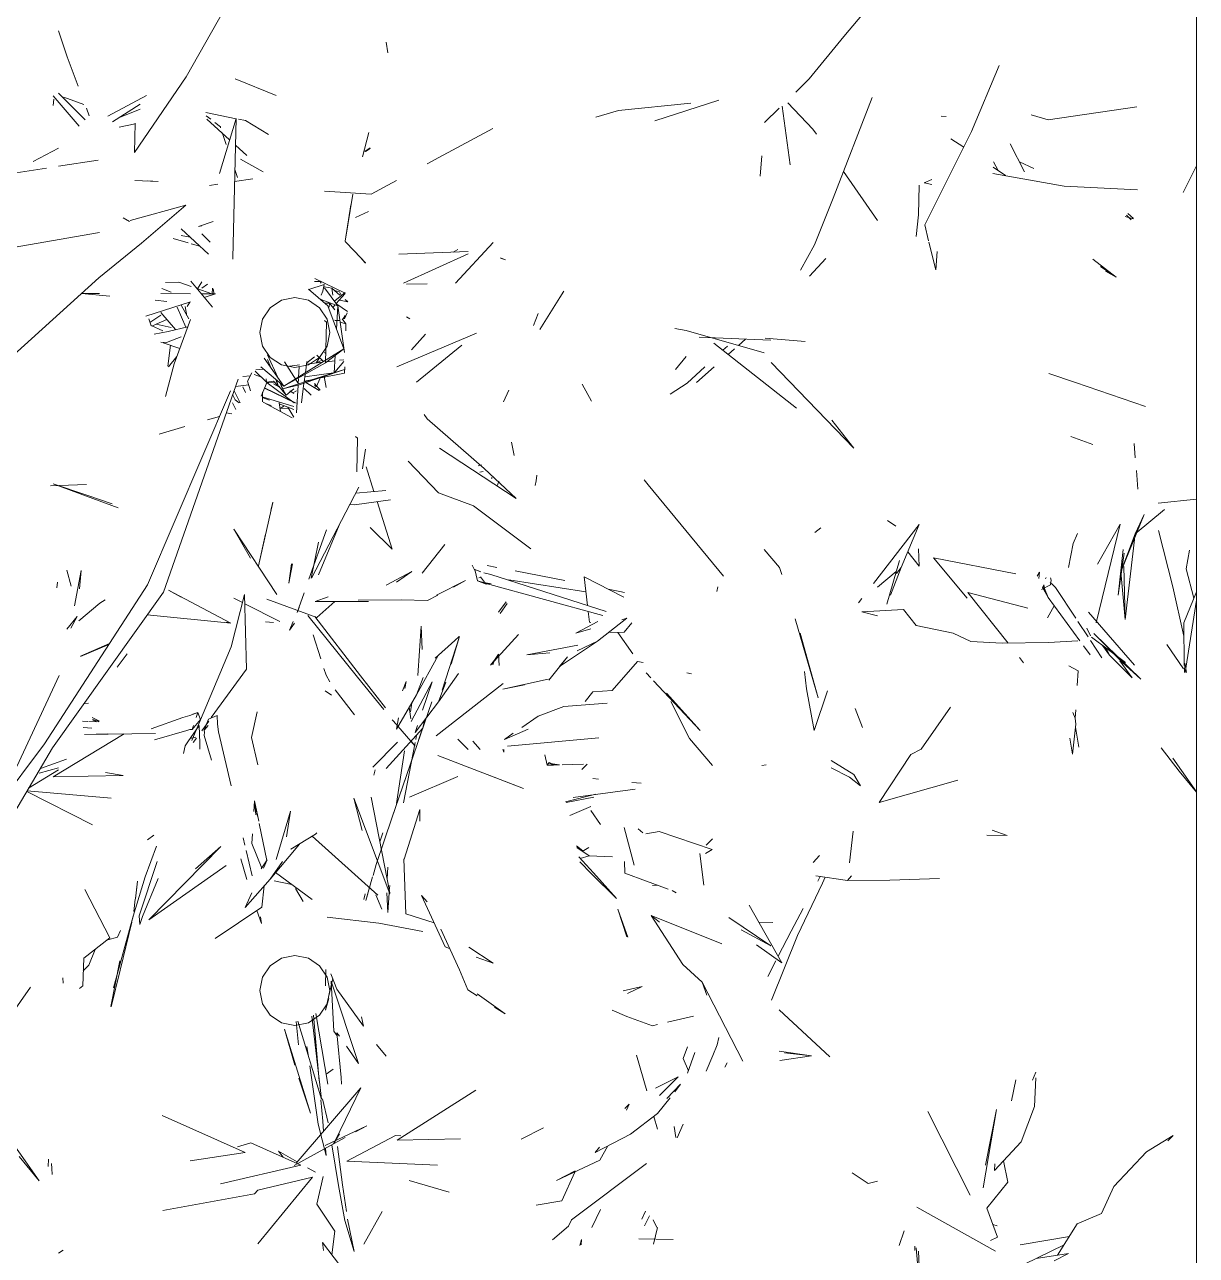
# Model space of a CAD drawing. Header units: millimetres. Extents: x -67152 to -48359, y -6192 to 21191.
# Drawn here: x -64967.4 to -64803.6, y 1338.3 to 1510.4 of the extents above; entities that cross this region are included whole.
import ezdxf

# ---------------------------------------------------------------- set-up
doc = ezdxf.new("R2010")
doc.units = ezdxf.units.MM
for name, color, linetype, lineweight in [('G-IMPT', 8, 'Continuous', 9), ('I-FURN', 30, 'Continuous', 9), ('L-PLNT', 71, 'Continuous', 9)]:
    doc.layers.add(name, color=color, linetype=linetype, lineweight=lineweight)

# ---------------------------------------------------------------- blocks, each defined once
blk = doc.blocks.new('PM_001 - PM_001-3564975-Nivel 1 Oficinas')
at = {"layer": 'I-FURN'}
blk.add_line((1578.57, -1900), (1578.57, 400), dxfattribs=at)
blk = doc.blocks.new('JARDIN VERTICAL_02 - JARDIN VERTICAL_02-3564986-Nivel 1 Oficinas')
at = {"layer": 'G-IMPT'}
for p, q in [((-198.73, 88.13), (-202.49, 89.98)), ((-155.29, 84.62), (-155.86, 89.98)), ((-146.13, 88.54), (-142.04, 89.63)), ((-142.93, 89.98), (-138.57, 88.24)), ((-141.73, 89.98), (-131.63, 88.43)), ((-114.95, 89.98), (-117.96, 87.9)), ((-114.91, 89.98), (-117.86, 87.57)), ((-146.13, 88.54), (-148.74, 89.02)), ((-143.62, 86.68), (-136.73, 88.25)), ((-132.64, 88.29), (-138.57, 88.24)), ((-132.16, 88.17), (-135.55, 85.83)), ((-131.66, 88.62), (-132.95, 88.36)), ((-131.62, 88.33), (-132.95, 88.36)), ((-117.96, 87.9), (-119.65, 86.68)), ((-151.49, 84.71), (-143.62, 86.68)), ((-117.86, 87.57), (-121.11, 85.05)), ((-64.64, 83.01), (-66.93, 86.74)), ((-66.93, 86.74), (-66.15, 85.98)), ((-151.02, 81.44), (-154.41, 85.54)), ((-172.18, 73.09), (-168.83, 82.87)), ((-151.02, 81.44), (-153.71, 82.7)), ((-153.71, 82.7), (-145.7, 79.42)), ((-64.64, 83.01), (-59.78, 78.42)), ((-210.71, 81.64), (-208.91, 69.26)), ((-199.61, 71.52), (-199.13, 81.73)), ((-195.09, 81.21), (-195.8, 80.41)), ((-195.09, 81.21), (-195.8, 80.41)), ((-195.39, 80.05), (-195.05, 81.14)), ((-161.66, 81.44), (-163.64, 81.27)), ((-157.27, 81.81), (-159.87, 81.59)), ((-139.06, 80.04), (-151.02, 81.44)), ((-151.02, 81.44), (-145.7, 79.42)), ((-140.08, 74.91), (-132.67, 81.32)), ((-130.73, 82.24), (-137.11, 75.66)), ((-134.08, 77.83), (-130.88, 81)), ((-130.88, 81), (-133.29, 79.26)), ((-133.09, 79.61), (-130.73, 82.24)), ((-194.9, 80.85), (-195.57, 80.21)), ((-138.6, 75.95), (-152.39, 79.33)), ((-146.77, 76.18), (-152.39, 79.33)), ((-148.85, 79.77), (-142.45, 79.07)), ((-148.3, 79.91), (-142.45, 79.07)), ((-147.24, 79.59), (-145.7, 79.42)), ((-139.06, 80.04), (-146.47, 79.85)), ((-139.06, 80.04), (-145.7, 79.42)), ((-133.09, 79.61), (-137.11, 75.66)), ((-133.04, 80.06), (-136.57, 75.31)), ((-133.95, 78.83), (-133.09, 79.61)), ((-189.43, 75.53), (-186.9, 78.76)), ((-188.4, 76.56), (-186.9, 78.76)), ((-187.73, 77.27), (-186.9, 78.76)), ((-134.08, 77.83), (-135.4, 76.88)), ((-134.08, 77.83), (-135.15, 77.22)), ((-135.06, 77.35), (-134.08, 77.83)), ((-56.03, 76.72), (-59.78, 78.42)), ((-136.12, 75.18), (-133.71, 76.76)), ((-54.55, 73.33), (-56.03, 76.72)), ((-164.61, 72.41), (-163.53, 75.51)), ((-138.78, 73.43), (-136.64, 74.84)), ((-137.84, 74.65), (-136.78, 75.18)), ((-135.37, 74.2), (-134.1, 75.13)), ((-173.43, 69.36), (-172.18, 73.09)), ((-151.08, 73.38), (-149.66, 72.74)), ((-149.66, 72.74), (-146.32, 72.11)), ((-143.53, 70.3), (-139.22, 73.14)), ((-142.14, 69.26), (-136.08, 73.69)), ((-135.85, 69.3), (-136.09, 73.42)), ((-132.58, 72.17), (-131.88, 73.44)), ((-129.82, 73.31), (-131.88, 73.44)), ((-125.24, 73.03), (-126.41, 73.11)), ((-126.03, 72.71), (-125.24, 73.03)), ((-124.4, 73.14), (-125.24, 73.03)), ((-124.4, 73.14), (-120.21, 72.67)), ((-123.98, 73.09), (-121.2, 73.54)), ((-120.21, 72.67), (-122.47, 72.29)), ((-54.55, 73.33), (-50.18, 70.58)), ((-201.42, 61.51), (-199.61, 71.52)), ((-51.62, 65.35), (-52.79, 72.23)), ((-48.03, 64.16), (-51.62, 71.49)), ((-49.39, 70.09), (-50.4, 72.09)), ((-50.4, 72.09), (-49.74, 67.6)), ((-209.6, 66.9), (-208.91, 69.26)), ((-144.72, 68.87), (-144.91, 68.98)), ((-144.55, 69.7), (-144.89, 69.58)), ((-143.88, 69.61), (-144.55, 69.7)), ((-144.22, 69.55), (-143.89, 69.92)), ((-144.22, 69.55), (-144.09, 69.69)), ((-143.9, 68.65), (-142.87, 68.86)), ((-143.89, 69.92), (-143.53, 70.3)), ((-143.88, 69.61), (-143.26, 68.32)), ((-143.61, 68.64), (-142.14, 69.26)), ((-142.87, 68.86), (-143.61, 68.64)), ((-143.54, 68.48), (-142.87, 68.86)), ((-142.14, 69.26), (-143.34, 68.67)), ((-142.87, 68.86), (-142.14, 69.26)), ((-139.26, 69.18), (-140.95, 70.11)), ((-135.85, 69.3), (-135.75, 62.81)), ((-202.11, 67.26), (-203.03, 65.24)), ((-145.1, 67.71), (-145.68, 68.05)), ((-145.68, 68.05), (-144.77, 67.98)), ((-143.54, 68.48), (-143.9, 68.65)), ((-143.9, 68.65), (-143.61, 68.64)), ((-143.61, 68.64), (-143.34, 68.67)), ((-143.28, 68.63), (-143.54, 68.48)), ((-74.67, 67.06), (-75.79, 67.56)), ((-70.98, 67.37), (-74.97, 67.53)), ((-70.98, 67.37), (-66.04, 65.5)), ((-205.56, 63.93), (-201.62, 65.97)), ((-142.83, 58.03), (-140.65, 66.42)), ((-133.74, 65.25), (-133.01, 65.83)), ((-62.01, 61.75), (-66.04, 65.5)), ((-147.65, 53.24), (-145.43, 64.74)), ((-71.78, 64.13), (-74.72, 64.74)), ((-207.29, 58.56), (-216.5, 62.43)), ((-203.04, 61.63), (-201.8, 62.27)), ((-202.28, 61.57), (-201.1, 63.28)), ((-142.83, 58.03), (-135.76, 63.65)), ((-135.99, 58.47), (-135.75, 62.81)), ((-108.85, 63.54), (-109.59, 61.43)), ((-108.9, 60.68), (-108.85, 63.54)), ((-59.61, 60.16), (-70.56, 62.05)), ((-70.56, 62.05), (-62.75, 60.49)), ((-60.39, 63.62), (-63.37, 63.01)), ((-60.39, 63.62), (-56.74, 60.7)), ((-56.74, 60.7), (-52.72, 62.19)), ((-54.27, 62.15), (-54.47, 61.54)), ((-52.72, 62.19), (-52.23, 61.18)), ((-62.96, 61.81), (-62.01, 61.75)), ((-50.75, 61.9), (-56.91, 50.88)), ((-194.22, 52), (-207.29, 58.56)), ((-205.1, 57.46), (-206.26, 55.65)), ((-142.01, 57.92), (-147.65, 53.24)), ((-137.12, 55.97), (-135.99, 58.47)), ((-58.56, 58.37), (-70.25, 52.44)), ((-137.12, 55.97), (-138.23, 50.83)), ((-120.91, 51.51), (-126.79, 55.62)), ((-113.45, 45.63), (-116.6, 56.63)), ((-209.4, 54.32), (-209.37, 55.01)), ((-191.82, 52.58), (-187.92, 53.54)), ((-190.48, 53.76), (-187.92, 53.54)), ((-102.62, 47.14), (-102.84, 54.09)), ((-200.54, 53.02), (-200.1, 51.91)), ((-199.85, 53), (-200.1, 51.91)), ((-194.22, 52), (-191.98, 52.55)), ((-220.56, 40.71), (-232.45, 50.71)), ((-199.77, 51.25), (-195.64, 51.12)), ((-195.64, 51.12), (-192.57, 50.8)), ((-144.07, 44.84), (-152.35, 51.25)), ((-146.33, 48.73), (-152.35, 51.25)), ((-148.94, 51.15), (-146.52, 51.22)), ((-148.51, 49.64), (-146.52, 51.22)), ((-138.23, 50.83), (-140.45, 49.03)), ((-120.16, 50.08), (-120.91, 51.51)), ((-120.16, 50.08), (-113.45, 45.63)), ((-50.82, 50.62), (-51.46, 50.63)), ((-45.05, 51.37), (-51.2, 50.81)), ((-45.07, 51.4), (-50.76, 51.12)), ((-141.19, 46.71), (-147.32, 48.48)), ((-142.46, 47.21), (-146.33, 48.73)), ((-146.33, 48.73), (-145.47, 48.05)), ((-140.45, 49.03), (-140.12, 43.23)), ((-53.58, 49.15), (-51.55, 48.45)), ((-152.88, 46.8), (-152.1, 47.97)), ((-143.58, 45.42), (-145.75, 48.02)), ((-102.62, 47.14), (-102.57, 41.23)), ((-201.68, 40.66), (-194.84, 45.42)), ((-139.57, 45.42), (-140.12, 43.23)), ((-60.22, 44.1), (-60.52, 45.42)), ((-197.96, 39.22), (-212.04, 44.66)), ((-141.36, 42.74), (-141.98, 43.22)), ((-126.62, 42.28), (-123.97, 43.29)), ((-115.82, 43.02), (-117.39, 42.1)), ((-115.82, 43.02), (-117.02, 41.48)), ((-60.22, 44.1), (-61.69, 41.88)), ((-174.99, 30.54), (-163.02, 42.08)), ((-163.02, 42.08), (-166.9, 39.04)), ((-117.39, 42.1), (-119.33, 38.92)), ((-117.02, 41.48), (-118.32, 38.95)), ((-109.46, 42.02), (-105.02, 41.51)), ((-102.57, 41.23), (-103.23, 41.78)), ((-220.56, 40.71), (-214.62, 35.87)), ((-102.57, 41.23), (-103.22, 36.79)), ((-197.96, 39.22), (-191.43, 36.58)), ((-187.06, 35.92), (-189.52, 38.18)), ((-123.53, 36.54), (-129.09, 38.42)), ((-102.21, 37.73), (-103.03, 38.1)), ((-77.91, 38.75), (-84.48, 31.64)), ((-207.6, 36.36), (-211.27, 32.89)), ((-207.6, 36.36), (-206.89, 36.88)), ((-191.43, 36.58), (-187.88, 34.63)), ((-151.85, 37.48), (-151.23, 36.65)), ((-139.13, 33.88), (-128.09, 37.11)), ((-128.09, 37.11), (-137.12, 34.59)), ((-129.34, 35.49), (-123.53, 36.54)), ((-106.06, 37.31), (-105.08, 36.4)), ((-102.48, 37.07), (-103.13, 37.4)), ((-94.86, 34.24), (-102.21, 37.73)), ((-78.06, 36.18), (-78.7, 31.66)), ((-78.06, 36.18), (-78.46, 32.38)), ((-77.42, 31.77), (-78.06, 36.18)), ((-214.62, 35.87), (-212.78, 33.97)), ((-177.9, 35.28), (-178.4, 29.68)), ((-129.34, 35.49), (-131.8, 35.21)), ((-95.47, 33.32), (-98.65, 35.02)), ((-202.63, 33.18), (-210.8, 32.1)), ((-168.61, 34.07), (-177.67, 22.53)), ((-91.99, 31.53), (-95.47, 33.32)), ((-85.83, 30.57), (-94.86, 34.24)), ((-210.52, 31.65), (-208.52, 29.6)), ((-146.34, 31.7), (-148.83, 29.56)), ((-145.34, 32.01), (-146.34, 31.7)), ((-91.07, 32.05), (-99.13, 27.47)), ((-93.58, 28.48), (-91.07, 32.05)), ((-89.14, 30.07), (-91.34, 31.2)), ((-179.44, 18.64), (-176.35, 29.57)), ((-178.54, 20.47), (-178.11, 30.48)), ((-118.72, 29.83), (-118.62, 29.22)), ((-93.44, 30.49), (-97.37, 24.62)), ((-96.7, 30.79), (-96.73, 28.83)), ((-95.67, 26.35), (-93.44, 30.49)), ((-201.04, 28.99), (-203.87, 29.25)), ((-178.26, 26.95), (-177.37, 25.95)), ((-88.33, 20.9), (-77.31, 26.58)), ((-176.69, 23.78), (-177.28, 24.42)), ((-176.9, 25.42), (-176.11, 24.52)), ((-77.09, 24.38), (-76.49, 24.08)), ((-211.65, 23.22), (-208.78, 14.27)), ((-174.37, 22.57), (-172.19, 20.1)), ((-157.86, 13.36), (-145.1, 23.89)), ((-143.63, 23.07), (-142.98, 22.96)), ((-97.68, 13.77), (-93.72, 23.65)), ((-80.63, 23.22), (-79.6, 22.98)), ((-79.6, 22.98), (-78.1, 22.4)), ((-78.1, 22.4), (-75.9, 21.44)), ((-172.07, 18.78), (-174.37, 21.28)), ((-122.43, 19.14), (-118.63, 22.33)), ((-109.43, 14.88), (-106.91, 22.27)), ((-107.52, 21.44), (-108.41, 22.33)), ((-106.35, 21.35), (-106.91, 22.27)), ((-106.32, 20.58), (-101.93, 21.11)), ((-90.8, 18.18), (-88.33, 20.9)), ((-88.33, 20.9), (-86.53, 21.55)), ((-210.22, 9.21), (-211.25, 19.31)), ((-131.6, 18.74), (-131.44, 19.42)), ((-130.46, 14.11), (-123.55, 20.61)), ((-123.55, 20.61), (-128.73, 15.9)), ((-122.43, 19.14), (-127.58, 16.49)), ((-83.3, 18.47), (-83.59, 19.69)), ((-82.76, 16.06), (-83.59, 19.69)), ((-78.5, 19.85), (-75.64, 18.84)), ((-77.7, 18.23), (-75.97, 18.96)), ((-179.44, 18.64), (-179.74, 17.06)), ((-174, 17.17), (-175.8, 18.67)), ((-170.55, 16.41), (-172.07, 18.78)), ((-100.84, 17.24), (-101.16, 16.7)), ((-90.8, 18.18), (-97.68, 13.77)), ((-77.7, 18.23), (-79.31, 18.82)), ((-72.5, 14.93), (-75.14, 17.54)), ((-73.53, 14.39), (-75.14, 17.54)), ((-73.01, 17.05), (-74.08, 17.88)), ((-72.09, 15.95), (-74.08, 17.88)), ((-68.51, 18.25), (-66.6, 17.42)), ((-68.17, 16.99), (-66.62, 17.23)), ((-101.36, 16.15), (-103.59, 10.08)), ((-69.98, 14.66), (-72.2, 16.41)), ((-52.37, 16.82), (-52.49, 12.03)), ((-109.43, 14.88), (-109.07, 13.02)), ((-101.86, 13.93), (-101.9, 14.69)), ((-97.68, 13.77), (-96.74, 14.93)), ((-82.24, 13.95), (-83.56, 10.37)), ((-82.24, 13.95), (-82.41, 14.66)), ((-69.98, 14.66), (-67.1, 10.88)), ((-67.8, 14.66), (-69.59, 14.15)), ((-54.04, 14.55), (-55.13, 14.05)), ((-51.72, 14.08), (-54.04, 14.64)), ((-157.86, 13.36), (-158.59, 12.79)), ((-133.2, 11.85), (-133.02, 12.65)), ((-131.59, 13.05), (-130.89, 13.71)), ((-116.28, 11.06), (-116.15, 12.37)), ((-109.24, 12.58), (-109.78, 11.96)), ((-86.76, 10.47), (-87.76, 12.51)), ((-87.76, 12.51), (-87.14, 9.87)), ((-73.15, 13.15), (-78.15, 11.73)), ((-55.13, 2.64), (-62.98, 13.11)), ((-55.21, 12.47), (-56.32, 12.96)), ((-54.31, 12.81), (-55.7, 13.53)), ((-139.01, 9.66), (-139.22, 10.38)), ((-136.02, 6.28), (-139.22, 10.38)), ((-137.26, 10), (-138.59, 11.06)), ((-134.26, 11.18), (-137.25, 9.09)), ((-129.13, 8.31), (-133.2, 11.85)), ((-114.17, 2.86), (-115.34, 11.53)), ((-109.97, 10), (-104.73, 11.37)), ((-94.64, 10.52), (-98.54, 9.12)), ((-94.71, 10.35), (-98.54, 9.12)), ((-84.45, 8.31), (-83.56, 10.37)), ((-70.48, 10.32), (-71.28, 10.71)), ((-71.28, 10.71), (-70.69, 10.07)), ((-64.52, 5.92), (-67.1, 10.88)), ((-210.22, 9.21), (-209.27, 6.05)), ((-142.16, 9.96), (-145.01, 4.39)), ((-143.29, 7.74), (-142.97, 9.4)), ((-142.84, 10.05), (-142.97, 9.4)), ((-137.22, 7.82), (-137.26, 10)), ((-105.24, 10.05), (-103.59, 10.08)), ((-100.07, 8.92), (-103.64, 5.7)), ((-100.07, 8.92), (-103.51, 5.41)), ((-140.15, 7.48), (-145.33, -8.63)), ((-139.61, 7.02), (-144.1, -9.28)), ((-128.94, 5.6), (-129.13, 8.31)), ((-127.37, 7.62), (-126.87, 1.54)), ((-105.99, 5.1), (-105.89, 8.35)), ((-63.47, 6.59), (-65.45, 7.7)), ((-169.59, 5.44), (-171.94, 4.14)), ((-137.15, 3.22), (-138.79, 6.32)), ((-138.64, 5.34), (-138.69, 5.14)), ((-137.15, 3.22), (-137.76, 5.34)), ((-134.69, 3.44), (-136.02, 6.28)), ((-136.02, 6.28), (-132.48, 0.95)), ((-128.94, 5.6), (-127.58, 4.53)), ((-121.33, -6.31), (-122.52, 6.47)), ((-116.81, 5.6), (-116.73, 6.42)), ((-113.58, 1.78), (-114.62, 6.05)), ((-113.45, 1.87), (-114.21, 5.74)), ((-111.65, 2.4), (-112.91, 5.34)), ((-112.33, 5.34), (-110.39, 6.68)), ((-103.64, 5.7), (-105.88, 3.64)), ((-103.51, 5.41), (-105.19, 3.79)), ((-65.3, 6.53), (-64.52, 5.92)), ((-63.47, 6.59), (-60.61, 0.54)), ((-56.58, 6.69), (-54.04, 5.49)), ((-140.99, 4.87), (-145.01, 4.39)), ((-144.58, -6.12), (-142.94, 4.64)), ((-138.69, 5.14), (-140.17, 4.96)), ((-134.11, -3.6), (-135.48, 3.5)), ((-118.08, 4.09), (-118.84, 4.81)), ((-118.72, 1.32), (-118.82, 4.29)), ((-107.4, 3.31), (-106.69, 4.22)), ((-107.17, 3.36), (-105.99, 5.1)), ((-106.64, 4.14), (-107.16, 5.03)), ((-105.99, 5.1), (-105.66, 3.84)), ((-51.61, 3.96), (-52.37, 4.01)), ((-52.37, 4.01), (-51.54, 3.77)), ((-133.81, 2.07), (-130.59, -0.55)), ((-133.81, 2.07), (-132.48, 0.95)), ((-61.98, 3.15), (-60.61, 0.54)), ((-61.81, 3.07), (-57.79, 1.27)), ((-54.24, 2.22), (-55.13, 2.64)), ((-54.24, 2.22), (-52.31, -0.03)), ((-184.04, 1.01), (-184.95, 1.56)), ((-184.04, 1.01), (-179.58, -1.79)), ((-145.84, -5.26), (-144.48, 1.69)), ((-125.54, -2.03), (-126.87, 1.54)), ((-119.04, -0.48), (-118.69, 0.1)), ((-118.93, -0.34), (-118.71, 0.94)), ((-118.69, 0.1), (-118.93, -0.34)), ((-118.71, 0.94), (-118.82, -0.16)), ((-118.69, 0.1), (-118.71, 0.94)), ((-118.7, -0.78), (-118.69, 0.1)), ((-57.79, 1.27), (-57.17, -2.29)), ((-134.37, -0.39), (-134.11, -3.6)), ((-130.71, -0.64), (-129.3, -6.97)), ((-118.7, -0.78), (-120.12, -1.11)), ((-119.04, -0.48), (-118.93, -0.34)), ((-118.7, -0.78), (-119.04, -0.48)), ((-118.93, -0.34), (-118.82, -0.16)), ((-118.7, -0.56), (-118.7, -0.78)), ((-66.42, -4.41), (-68, -1.28)), ((-180.15, -2.68), (-181.83, -2.02)), ((-159.23, -2.2), (-158.44, -2.33)), ((-158.44, -2.33), (-157.78, -2.47)), ((-148.93, -3.04), (-154.95, -11.09)), ((-125.54, -2.03), (-123.97, -4.31)), ((-123.72, -3.44), (-122.28, -6.76)), ((-163, -15.83), (-155.98, -5.1)), ((-155.98, -5.1), (-160.16, -9.59)), ((-132.67, -8.7), (-136.95, -4.76)), ((-129.91, -3.93), (-129.3, -6.97)), ((-120.05, -16.04), (-115.44, -4.1)), ((-115.44, -4.1), (-117.24, -8.79)), ((-189.33, -6.6), (-189.59, -7.31)), ((-189.33, -6.6), (-189.57, -7.32)), ((-171.09, -6.12), (-169.47, -6.88)), ((-163.85, -5.78), (-161.99, -5.41)), ((-141.51, -6.5), (-140.06, -7.57)), ((-141.29, -6.35), (-139.88, -7.35)), ((-123.14, -5.51), (-122.28, -6.76)), ((-120.89, -6.98), (-120.49, -6.82)), ((-120.49, -6.82), (-120.89, -6.84)), ((-86.7, -10.58), (-83.92, -6.63)), ((-84.87, -8.13), (-83.92, -6.63)), ((-203.64, -15.91), (-207.67, -8.36)), ((-186.06, -13.59), (-191.75, -8.31)), ((-158.78, -8.55), (-158.9, -8.48)), ((-157.85, -7.74), (-158.38, -7.52)), ((-146.6, -9.15), (-146.34, -7.83)), ((-144.29, -9.87), (-144.04, -8.6)), ((-144.07, -8.97), (-144.04, -8.6)), ((-132.64, -7.49), (-134.22, -7.58)), ((-133.38, -8.14), (-134.22, -7.58)), ((-132.67, -8.7), (-133.38, -8.14)), ((-133.38, -8.14), (-132.7, -8.39)), ((-122.77, -16.28), (-130.09, -6.91)), ((-91.02, -8.31), (-93.23, -11.73)), ((-91.83, -10.72), (-91.02, -8.31)), ((-167.11, -17.56), (-160.16, -9.59)), ((-160.53, -10.4), (-160.68, -9.94)), ((-159.65, -10.21), (-159.72, -9.74)), ((-146.02, -10.88), (-145.72, -10.05)), ((-145.57, -9.64), (-145.33, -8.63)), ((-145, -10.09), (-144.29, -9.54)), ((-144.86, -10.33), (-144.93, -10.16)), ((-144.47, -10.51), (-143.97, -9.29)), ((-144.47, -10.51), (-144.29, -9.82)), ((-144.47, -10.51), (-144.29, -9.87)), ((-144.29, -9.87), (-144.07, -8.97)), ((-144.29, -9.87), (-144.1, -9.28)), ((-143.97, -9.29), (-144.07, -8.97)), ((-122.03, -11.18), (-120.89, -10.15)), ((-190.48, -11.84), (-190.11, -21.5)), ((-190.15, -11.84), (-186.07, -20.84)), ((-179.06, -10.64), (-174.38, -21.81)), ((-156.75, -15.98), (-154.95, -11.09)), ((-146.65, -11.28), (-145.79, -10.82)), ((-146.02, -10.88), (-145.84, -10.37)), ((-144.47, -10.51), (-146.02, -10.88)), ((-122.33, -13.25), (-120.89, -11.8)), ((-87.26, -11.87), (-90.09, -13.04)), ((-87.26, -11.87), (-86.42, -10.56)), ((-66.27, -21.76), (-73.26, -10.76)), ((-190.4, -13.93), (-190.79, -13.27)), ((-177.39, -12.7), (-172.21, -19.06)), ((-143.59, -13.88), (-144.48, -12.19)), ((-142.45, -16.24), (-144.48, -12.19)), ((-132.8, -14.2), (-136.68, -13.04)), ((-136.68, -13.05), (-129.16, -15.45)), ((-136.13, -13.68), (-136.68, -13.09)), ((-133.64, -16.43), (-136.13, -13.68)), ((-127.56, -15.96), (-131.48, -13.17)), ((-117.09, -13.28), (-114.21, -20.03)), ((-95.76, -15.66), (-90.09, -13.04)), ((-66.27, -21.76), (-66.47, -12.87)), ((-149.53, -15.09), (-145.52, -18.24)), ((-130.31, -14.95), (-127.56, -15.96)), ((-93.27, -15.02), (-100.48, -18.33)), ((-93.27, -15.02), (-93.07, -14.42)), ((-58.99, -14.46), (-60.62, -20.09)), ((-203.64, -15.91), (-202.74, -17.57)), ((-156.75, -15.98), (-161.2, -20.22)), ((-141.7, -17.49), (-142.45, -16.05)), ((-128.52, -19.03), (-134.04, -16.01)), ((-133.64, -16.43), (-134.04, -16.01)), ((-130.32, -16.85), (-126.38, -18.18)), ((-130.32, -16.85), (-124.77, -19.8)), ((-127.58, -15.96), (-127.56, -15.96)), ((-127.56, -15.96), (-123.24, -19.24)), ((-127.54, -16.91), (-111.26, -22.51)), ((-127.54, -16.91), (-111.43, -22.45)), ((-96.65, -16.57), (-97.9, -20.51)), ((-63.33, -28.76), (-62.75, -16.09)), ((-185.99, -17.57), (-185.94, -20.43)), ((-178.94, -17.78), (-176.73, -19.72)), ((-167.69, -17.96), (-167.11, -17.56)), ((-141.7, -17.49), (-141.81, -21.17)), ((-134.87, -18.27), (-138.12, -18.38)), ((-138.12, -18.38), (-131.23, -18.84)), ((-130.93, -18.13), (-128.52, -19.03)), ((-124.98, -17.93), (-123.85, -18.15)), ((-124.24, -18.91), (-123.24, -19.24)), ((-123.85, -18.15), (-118.23, -23.29)), ((-123.28, -18.37), (-122.2, -18.74)), ((-105.55, -20.76), (-112.5, -18.58)), ((-112.5, -18.58), (-110.86, -18.59)), ((-99.59, -17.57), (-100.48, -18.33)), ((-95.42, -18.17), (-96.58, -24.32)), ((-181.36, -20.43), (-181.06, -19.97)), ((-144.29, -21.82), (-145.77, -19.69)), ((-145.77, -19.69), (-143.83, -23.3)), ((-130.39, -20.47), (-129.39, -20.68)), ((-130.39, -20.47), (-129.09, -20.98)), ((-128.52, -19.03), (-123.73, -21.86)), ((-127.38, -19.7), (-126.15, -19.89)), ((-126.79, -20.05), (-125.17, -19.85)), ((-121.32, -19.24), (-124.85, -22.28)), ((-122.9, -19.02), (-122.27, -19.14)), ((-121.32, -19.24), (-122.05, -19.8)), ((-121.87, -19.22), (-113.42, -20.88)), ((-97.9, -20.51), (-105.61, -20.81)), ((-200.42, -21.82), (-198.5, -25.36)), ((-141.74, -27.2), (-141.81, -21.17)), ((-125.28, -21.54), (-123.73, -21.86)), ((-125.04, -22.44), (-124.85, -22.28)), ((-121.91, -21.68), (-118.39, -25.16)), ((-120.67, -20.73), (-113.35, -21.86)), ((-66.9, -22), (-66.86, -21.23)), ((-66.9, -22), (-63.33, -28.76)), ((-219.76, -23.29), (-218.27, -23.06)), ((-156.71, -27.52), (-157.1, -23.33)), ((-155.09, -27.73), (-155.79, -22.69)), ((-155.53, -24.55), (-148.87, -22.43)), ((-151.89, -25.51), (-148.87, -22.43)), ((-126.69, -23.38), (-131.19, -26.89)), ((-126.47, -23.6), (-131, -27.28)), ((-100.84, -22.78), (-114.21, -25.36)), ((-100.69, -22.75), (-114.07, -27.79)), ((-111.43, -22.45), (-104.79, -24.67)), ((-109.23, -23.77), (-107.97, -24.16)), ((-102.8, -23.16), (-104.43, -23.03)), ((-101.13, -22.84), (-101.85, -22.79)), ((-98.09, -23.05), (-100.84, -23.2)), ((-98.09, -23.05), (-100.83, -22.86)), ((-98.56, -23.91), (-100.56, -24.75)), ((-79.62, -24.64), (-77.99, -23.3)), ((-56.31, -23.82), (-51.73, -26.42)), ((-207.14, -25.7), (-203.74, -26.58)), ((-204.46, -26.26), (-205, -25.54)), ((-204.46, -26.16), (-204.88, -25.53)), ((-198.5, -25.36), (-198.93, -31.89)), ((-195.25, -27.58), (-196.1, -25.76)), ((-160.39, -26.1), (-156.95, -25)), ((-141.57, -25.75), (-141.55, -33.22)), ((-118.04, -24.84), (-117.27, -25)), ((-100.53, -24.45), (-108.75, -33.63)), ((-104.96, -24.62), (-104.79, -24.67)), ((-103.26, -25.11), (-104.79, -24.67)), ((-103.25, -25.12), (-104.79, -24.67)), ((-99.77, -26.12), (-103.06, -25.17)), ((-99.77, -26.13), (-103.06, -25.17)), ((-96.58, -24.32), (-97.42, -31.53)), ((-190.54, -27.69), (-188.92, -26.16)), ((-189.42, -26.68), (-188.88, -26.16)), ((-164.38, -27.31), (-164.64, -27.59)), ((-159.67, -27.36), (-164.38, -27.31)), ((-160.12, -26.57), (-162.86, -26.16)), ((-144.84, -33.71), (-157.53, -27.09)), ((-139.59, -34.25), (-131, -27.28)), ((-139.46, -33.26), (-131.19, -26.89)), ((-114.07, -27.79), (-109.55, -26.64)), ((-99.92, -26.41), (-100.72, -26.2)), ((-99.77, -26.13), (-100.68, -25.86)), ((-76.96, -27.13), (-88.47, -30.95)), ((-87.37, -30.17), (-82.19, -26.43)), ((-82.19, -26.43), (-83.52, -26.75)), ((-76.96, -27.13), (-79.41, -28.85)), ((-73.58, -26.83), (-66.18, -30.43)), ((-73.58, -26.83), (-63.06, -35.87)), ((-68.25, -25.99), (-65.53, -31.83)), ((-68.25, -25.99), (-67.41, -27.57)), ((-198.5, -27.93), (-191.96, -29)), ((-197, -28.24), (-191.96, -29)), ((-191.89, -29.02), (-190.54, -27.69)), ((-184.68, -29.02), (-186.74, -33.24)), ((-183.59, -30.45), (-184.76, -29.02)), ((-183.22, -30.26), (-184.6, -29.02)), ((-183.48, -28.64), (-183.8, -29.02)), ((-183.48, -28.64), (-183.8, -29.02)), ((-183.48, -28.64), (-183.71, -29.81)), ((-183.12, -30.19), (-182.12, -28.67)), ((-182.92, -31.43), (-176.88, -29.18)), ((-176.38, -29.13), (-182.9, -30.03)), ((-181.06, -29.1), (-181.94, -28.74)), ((-181.06, -29.31), (-181.53, -29.02)), ((-181.44, -29.02), (-181.06, -29.22)), ((-181.06, -29.45), (-180.38, -28.91)), ((-181.06, -29.45), (-180.38, -28.91)), ((-180.6, -29.71), (-180.38, -28.91)), ((-180.38, -28.91), (-179.39, -28.94)), ((-171.65, -37.57), (-176.88, -29.18)), ((-176.88, -29.18), (-174.91, -31.78)), ((-176.88, -29.18), (-174.91, -31.78)), ((-175.29, -29.82), (-175.37, -29.2)), ((-175.12, -29.22), (-173.64, -30.45)), ((-175.12, -29.22), (-173.64, -30.45)), ((-174.37, -29.07), (-173.5, -29.1)), ((-171.31, -37.74), (-174.01, -29.09)), ((-171.86, -35.45), (-174.01, -29.09)), ((-172.74, -32.87), (-173.5, -29.1)), ((-155.13, -28.34), (-155.09, -27.73)), ((-125.74, -27.72), (-129.21, -30.41)), ((-66.63, -29.02), (-65.77, -30.64)), ((-56.28, -28.83), (-60, -29.4)), ((-55.04, -29.05), (-59.91, -29.96)), ((-50.68, -27.75), (-55.22, -28.67)), ((-50.68, -27.75), (-55.04, -29.05)), ((-51.95, -32.18), (-47.66, -28.9)), ((-185.38, -30.9), (-185.55, -31.89)), ((-185.43, -31.89), (-182.9, -30.03)), ((-184.4, -29.74), (-185.38, -30.9)), ((-184.4, -29.74), (-185.38, -30.9)), ((-184.4, -30.74), (-185.38, -30.9)), ((-184.85, -29.8), (-185.02, -30.45)), ((-184.85, -29.8), (-184.4, -29.56)), ((-184.85, -29.8), (-184.4, -29.56)), ((-183.85, -32.52), (-182.9, -30.03)), ((-183.26, -31.2), (-182.32, -30.45)), ((-183.26, -31.2), (-182.32, -30.45)), ((-182.73, -30.69), (-183, -30.45)), ((-179.63, -30.21), (-182.9, -30.03)), ((-180.9, -30.45), (-180.85, -29.87)), ((-180.85, -30.45), (-180.85, -29.87)), ((-173.54, -30.54), (-175.95, -30.41)), ((-175.09, -31.53), (-175.22, -30.45)), ((-172.98, -34.65), (-173.52, -30.66)), ((-145.29, -32.75), (-152.25, -29.85)), ((-141.55, -30.46), (-139.35, -32.96)), ((-128.47, -30.92), (-129.07, -31.83)), ((-87.37, -30.17), (-89.52, -31.02)), ((-84.42, -31.77), (-88.87, -30.76)), ((-81.48, -30.6), (-88.47, -30.95)), ((-80.87, -30.14), (-81.48, -30.6)), ((-75.03, -29.56), (-81.29, -30.18)), ((-80.78, -29.82), (-81.29, -30.18)), ((-75.48, -31.68), (-76.19, -30.71)), ((-75.03, -29.56), (-74.09, -29.52)), ((-65.77, -30.64), (-67.13, -29.8)), ((-65.77, -30.64), (-62.74, -36.14)), ((-65.62, -30.9), (-59.91, -29.96)), ((-65.37, -30.09), (-60, -29.4)), ((-53.55, -30.45), (-57.33, -32.97)), ((-53.55, -30.45), (-50.23, -30.86)), ((-186.3, -32.53), (-186.07, -32.36)), ((-186.28, -33.32), (-186.3, -32.53)), ((-186.02, -31.89), (-186.07, -31.92)), ((-185.9, -31.95), (-184.94, -32.12)), ((-185.9, -31.95), (-185.19, -34.09)), ((-182.92, -31.43), (-185.22, -34.13)), ((-184.4, -32.38), (-184.94, -32.12)), ((-183.67, -34.16), (-182.61, -32.58)), ((-183.29, -31.86), (-183.26, -31.2)), ((-183.26, -31.2), (-182.73, -31.24)), ((-182.61, -32.58), (-181.02, -31.52)), ((-181.02, -31.52), (-179.15, -31.14)), ((-180.84, -31.89), (-180.6, -31.63)), ((-180.6, -31.63), (-174.91, -31.78)), ((-179.15, -31.14), (-177.28, -31.52)), ((-177.28, -31.52), (-175.69, -32.58)), ((-176.26, -31.74), (-176.39, -31.89)), ((-176.01, -32.99), (-175.11, -32.02)), ((-175.69, -32.58), (-174.63, -34.16)), ((-174.92, -33.05), (-175.65, -32.6)), ((-174.91, -33.09), (-175.29, -32.21)), ((-174.76, -34.41), (-175.02, -32.16)), ((-171.65, -37.57), (-174.91, -31.78)), ((-173.01, -31.97), (-171.5, -31.69)), ((-171.62, -33), (-172.7, -32.55)), ((-171.05, -32.64), (-172.18, -34.5)), ((-172.05, -33.32), (-171.12, -32.5)), ((-144.67, -34.08), (-151.57, -31.62)), ((-142.21, -31.38), (-141.55, -33.22)), ((-133.55, -32.42), (-136.89, -33.49)), ((-131.26, -31.69), (-132.2, -31.99)), ((-130.33, -31.14), (-131.26, -31.69)), ((-91.71, -34.16), (-90.65, -32.58)), ((-90.65, -32.58), (-89.06, -31.52)), ((-87.83, -31.77), (-90.12, -31.7)), ((-89.06, -31.52), (-87.19, -31.14)), ((-87.19, -31.14), (-85.32, -31.52)), ((-84.42, -31.77), (-86.07, -31.28)), ((-85.32, -31.52), (-83.73, -32.58)), ((-83.95, -33.13), (-74.09, -31.44)), ((-74.56, -32.63), (-83.76, -33.42)), ((-83.73, -32.58), (-82.68, -34.16)), ((-72.01, -32.34), (-83.59, -33.68)), ((-72.01, -32.34), (-82.89, -35.62)), ((-72.04, -32.16), (-68.68, -31.41)), ((-68.91, -32.15), (-71.92, -32.4)), ((-67.54, -32.02), (-68.91, -32.15)), ((-64.12, -31.69), (-68.5, -32.77)), ((-64.12, -31.69), (-65.09, -31.78)), ((-57.33, -32.97), (-61.17, -32.09)), ((-50.86, -32.02), (-51.95, -32.18)), ((-184.04, -36.03), (-183.67, -34.16)), ((-175.79, -33.32), (-174.95, -34.38)), ((-173.51, -34.58), (-175.1, -34.36)), ((-174.63, -34.16), (-174.26, -36.03)), ((-172.36, -34.73), (-172.56, -33.74)), ((-171.84, -33.32), (-171.62, -33)), ((-171.62, -33), (-171.55, -33.32)), ((-171.62, -33), (-171.55, -33.32)), ((-170.42, -33.78), (-171.33, -34.75)), ((-144.81, -33.77), (-149.88, -32.73)), ((-139.35, -32.96), (-141.89, -39.98)), ((-109.02, -33.18), (-109.24, -32.96)), ((-106.93, -36.59), (-109.02, -33.18)), ((-99.93, -33.61), (-103.69, -38.73)), ((-92.08, -36.03), (-91.71, -34.16)), ((-82.68, -34.16), (-82.3, -36.03)), ((-70.02, -33.85), (-81.77, -37.48)), ((-78.17, -34.19), (-79.37, -34.37)), ((-68.5, -32.77), (-76.66, -33.97)), ((-74.91, -35.5), (-70.02, -33.85)), ((-61.78, -33.15), (-62.41, -34.26)), ((-51.77, -41.22), (-61.1, -33.59)), ((-59.28, -41.21), (-61.1, -33.59)), ((-184.04, -36.03), (-183.67, -37.9)), ((-175.06, -37.5), (-172, -35.54)), ((-174.44, -37.11), (-174.64, -35.42)), ((-174.26, -36.03), (-174.63, -37.9)), ((-172.92, -35.53), (-174.37, -35.44)), ((-172.26, -34.75), (-173.32, -34.6)), ((-172.07, -35.58), (-172.7, -35.55)), ((-169.36, -35.14), (-172.09, -34.77)), ((-171.31, -37.74), (-171.86, -35.45)), ((-171.31, -37.74), (-171.86, -35.45)), ((-167.92, -35.84), (-171.83, -35.6)), ((-171.42, -40.3), (-169.3, -35.87)), ((-171.41, -40.3), (-169.36, -36.05)), ((-170.72, -36.34), (-171.03, -35.84)), ((-140.04, -35.72), (-142.77, -34.75)), ((-140.74, -35.45), (-140.04, -35.72)), ((-137.56, -36.81), (-138.53, -36.09)), ((-102.75, -39.51), (-107.65, -35.42)), ((-106.93, -36.59), (-107.65, -35.42)), ((-101.44, -35.97), (-99.62, -34.87)), ((-92.08, -36.03), (-91.71, -37.9)), ((-82.84, -35.87), (-79.57, -35.55)), ((-82.3, -36.03), (-82.68, -37.9)), ((-76.73, -36.03), (-81.77, -37.48)), ((-65.91, -42.19), (-62.77, -35.22)), ((-63.25, -35.71), (-64.74, -38.32)), ((-62.77, -35.22), (-60.18, -46.43)), ((-175.57, -40.36), (-171.65, -37.57)), ((-174.37, -40.79), (-171.65, -37.57)), ((-172.14, -39.94), (-169.36, -36.16)), ((-172.08, -38.09), (-171.31, -37.74)), ((-170.39, -37.24), (-171.76, -38.02)), ((-170.39, -37.24), (-171.65, -38.29)), ((-170.39, -37.24), (-171.65, -38.29)), ((-170.39, -37.24), (-171.28, -36.18)), ((-171.03, -36.73), (-170.72, -36.34)), ((-170.72, -36.34), (-170.62, -36.18)), ((-170.72, -36.34), (-170.62, -36.18)), ((-170.12, -40.47), (-168.84, -36.18)), ((-167.23, -36.4), (-169.45, -40.47)), ((-168.42, -36.18), (-169.21, -38.24)), ((-168.89, -37.61), (-168.54, -38.09)), ((-168.74, -37.02), (-167.34, -36.18)), ((-168.59, -36.92), (-168.54, -38.09)), ((-146.83, -36.52), (-144.15, -36.9)), ((-144.15, -36.9), (-146.81, -36.36)), ((-137.56, -36.81), (-138.77, -36.29)), ((-108.69, -37.22), (-112.26, -36.64)), ((-112.26, -36.64), (-105.49, -38.68)), ((-105.24, -37.77), (-102.75, -39.51)), ((-102.02, -36.45), (-102.54, -38.96)), ((-63.89, -37.7), (-64.74, -38.32)), ((-214.63, -44.39), (-212.31, -38.67)), ((-182.61, -39.49), (-183.67, -37.9)), ((-181.02, -40.55), (-182.61, -39.49)), ((-175.69, -39.49), (-177.28, -40.55)), ((-176.05, -39.88), (-172.88, -38.45)), ((-174.63, -37.9), (-175.69, -39.49)), ((-175.4, -39.89), (-174.37, -39.47)), ((-171.62, -38.35), (-172.44, -38.59)), ((-172.43, -38.68), (-171.62, -38.35)), ((-172.25, -40.02), (-172.38, -39.04)), ((-171.62, -38.35), (-172.36, -39.04)), ((-172.24, -39.04), (-172.13, -40)), ((-171.55, -38.21), (-172.01, -39.04)), ((-169.36, -38.26), (-168.13, -38.05)), ((-169.26, -40.13), (-168.98, -39.34)), ((-154.32, -39.4), (-155.44, -39.14)), ((-155.42, -39.14), (-146.53, -41.11)), ((-142.56, -38.56), (-151.67, -44.57)), ((-138.75, -38.14), (-141.26, -43.05)), ((-138.62, -39.03), (-138.74, -40.17)), ((-102.75, -39.51), (-98.8, -43.01)), ((-90.65, -39.49), (-91.71, -37.9)), ((-89.06, -40.55), (-90.65, -39.49)), ((-83.73, -39.49), (-85.32, -40.55)), ((-82.68, -37.9), (-83.73, -39.49)), ((-206.86, -39.74), (-208.79, -42.95)), ((-201.61, -40.47), (-203.42, -43.64)), ((-179.15, -40.92), (-181.02, -40.55)), ((-177.28, -40.55), (-179.15, -40.92)), ((-173.93, -41.52), (-174.05, -40.47)), ((-173.75, -41.58), (-172.25, -40.02)), ((-173.75, -41.58), (-172.25, -40.02)), ((-173.28, -41.74), (-172.93, -40.72)), ((-172.7, -40.04), (-172.25, -40.02)), ((-170.28, -40.78), (-172.26, -39.94)), ((-170.84, -40.55), (-169.48, -40.57)), ((-169.73, -39.59), (-170.06, -40.47)), ((-150.98, -40.14), (-146.53, -41.11)), ((-118.72, -41.2), (-122.55, -42.11)), ((-113.7, -41.68), (-110.86, -41.09)), ((-113.7, -41.68), (-111.56, -41.28)), ((-110.55, -41.03), (-105.36, -39.96)), ((-104.29, -40.67), (-107.74, -42.08)), ((-105.46, -39.9), (-104.28, -40.45)), ((-105.46, -39.9), (-104.18, -40.75)), ((-101.84, -40.32), (-98.82, -40.68)), ((-98.82, -40.68), (-94.46, -47.17)), ((-96.53, -40.7), (-98.36, -41.36)), ((-96.53, -40.7), (-97.49, -40.86)), ((-87.19, -40.92), (-89.06, -40.55)), ((-85.32, -40.55), (-87.19, -40.92)), ((-59.28, -41.21), (-58.77, -41.68)), ((-208.79, -42.95), (-208.99, -43.92)), ((-205.37, -44.35), (-203.93, -42.76)), ((-200.27, -44.48), (-200.66, -41.93)), ((-173.53, -42.04), (-172.38, -42.67)), ((-173.13, -42.26), (-173.03, -43.34)), ((-172.38, -42.67), (-171.03, -42.26)), ((-171.84, -42.5), (-171.63, -44.35)), ((-171.59, -43.34), (-170.78, -42.93)), ((-151.67, -44.57), (-147.64, -42.23)), ((-132.12, -42.81), (-142.53, -43.08)), ((-132.12, -42.81), (-125.34, -47.73)), ((-126.15, -41.3), (-122.55, -42.11)), ((-111.73, -41.48), (-113.7, -41.68)), ((-113.7, -41.68), (-112.19, -41.78)), ((-109.1, -41.98), (-107.74, -42.08)), ((-103.21, -42.01), (-106.74, -42.85)), ((-102.71, -42.75), (-105.61, -43.61)), ((-100.84, -42.06), (-98.8, -43.01)), ((-64.52, -43), (-69.69, -54.59)), ((-65.91, -42.19), (-65.35, -44.07)), ((-64.52, -43), (-63.39, -50.69)), ((-56.44, -54.49), (-58.77, -41.68)), ((-209.06, -44.26), (-209.91, -48.49)), ((-209.08, -44.26), (-201.41, -46.6)), ((-209.08, -44.26), (-189.6, -44.74)), ((-201.94, -44.44), (-200.83, -44.06)), ((-142.88, -54.43), (-172.65, -43.99)), ((-171.03, -44.54), (-169.36, -43.69)), ((-169.76, -44.39), (-170.5, -44.75)), ((-169.76, -44.39), (-169.36, -43.85)), ((-168.42, -44.32), (-169.36, -44.78)), ((-135.23, -44.94), (-142.53, -43.08)), ((-141.42, -43.36), (-142.04, -44.58)), ((-108.53, -43.26), (-107.52, -43.03)), ((-224.29, -45.93), (-214.91, -51.26)), ((-208.99, -48.37), (-206.1, -45.17)), ((-207.9, -46.46), (-207.8, -46.43)), ((-207.14, -46.2), (-205.47, -45.63)), ((-189.6, -44.74), (-189.42, -44.74)), ((-143.91, -56.67), (-171.03, -45.06)), ((-167.94, -45.64), (-167.8, -44.88)), ((-138.54, -44.99), (-143.13, -53.69)), ((-138.54, -44.99), (-139.71, -56.68)), ((-138.69, -45.67), (-138.54, -44.99)), ((-135.23, -44.94), (-122.13, -50.46)), ((-123.34, -46.7), (-115.79, -44.95)), ((-97.06, -56.47), (-107.3, -46.38)), ((-107.3, -46.38), (-104.18, -49.92)), ((-97.06, -56.47), (-104.66, -45.66)), ((-209.48, -48.44), (-208.97, -47.79)), ((-208.51, -47.23), (-207.9, -46.46)), ((-199.73, -47.99), (-199.92, -46.8)), ((-193.98, -49.54), (-194.71, -47.49)), ((-193.67, -51.93), (-190.1, -48.1)), ((-191.8, -47.88), (-192.94, -49.07)), ((-186.34, -50.61), (-182.73, -47.58)), ((-185.36, -47.56), (-184.6, -47.63)), ((-185.32, -49.76), (-184.59, -47.66)), ((-185.27, -47.45), (-184.48, -47.35)), ((-184.59, -49.07), (-184.59, -47.15)), ((-184.08, -48.71), (-184.59, -47.15)), ((-166.95, -48.26), (-167.44, -46.6)), ((-125.64, -46.9), (-124.43, -46.85)), ((-125.12, -48.12), (-125.64, -46.9)), ((-125.12, -48.12), (-123.6, -48.73)), ((-124.85, -48.08), (-123.49, -49.07)), ((-124.43, -46.85), (-123.34, -46.7)), ((-124.24, -48.16), (-123.6, -48.73)), ((-122.84, -48.73), (-119.4, -47.7)), ((-193.98, -49.54), (-194.1, -49.07)), ((-191.23, -49.32), (-191.57, -50.52)), ((-185.28, -49.65), (-186.27, -49.07)), ((-185.91, -48.25), (-185.37, -49.07)), ((-125.09, -49.22), (-126.05, -49.63)), ((-125.33, -49.86), (-126.05, -49.63)), ((-126.05, -49.63), (-125.81, -50.31)), ((-126.05, -49.63), (-125.65, -50.72)), ((-125.09, -49.22), (-123.65, -50.39)), ((-124.24, -49.44), (-121.78, -49.35)), ((-124.24, -49.44), (-121.93, -50.99)), ((-123.6, -48.73), (-123.28, -48.7)), ((-123.6, -48.73), (-123.45, -48.72)), ((-123.28, -48.7), (-122.84, -48.73)), ((-122.77, -49.39), (-122.43, -49.37)), ((-122.62, -49.89), (-122.4, -50.67)), ((-122.48, -49.8), (-121.86, -50.24)), ((-121.78, -49.35), (-120.93, -49.35)), ((-214.91, -51.26), (-204.32, -58.48)), ((-191.67, -57.48), (-196.99, -51.31)), ((-194.84, -59.09), (-196.99, -51.31)), ((-192.52, -50.7), (-192.72, -51.93)), ((-191.7, -50.98), (-192.29, -53.06)), ((-186.21, -52.28), (-185.59, -50.52)), ((-184.6, -54.79), (-184.59, -50.62)), ((-181.44, -56.89), (-183.46, -50.62)), ((-182.82, -51.09), (-183.43, -50.73)), ((-181.06, -50.88), (-183.01, -51.93)), ((-181.52, -51.13), (-182.8, -51.36)), ((-182.73, -52.48), (-179.9, -51.29)), ((-180.97, -50.62), (-174.77, -52.94)), ((-179.33, -53.78), (-179.97, -51)), ((-164.96, -55.03), (-166.02, -51.43)), ((-125.65, -50.72), (-125.37, -51.72)), ((-123.65, -50.39), (-124.24, -50.2)), ((-123.65, -50.39), (-123.65, -50.6)), ((-123.65, -50.39), (-123.65, -50.72)), ((-123.65, -50.72), (-123.53, -51.13)), ((-123.53, -51.13), (-122.21, -55.66)), ((-122.4, -50.67), (-122.24, -50.78)), ((-121.93, -50.99), (-121.37, -51.36)), ((-121.37, -51.36), (-120.3, -51.61)), ((-186.17, -54.14), (-186.21, -52.28)), ((-181.98, -54.79), (-179.58, -52.71)), ((-177.79, -53.97), (-178.56, -51.93)), ((-177.72, -54.44), (-176.93, -52.13)), ((-175.82, -52.54), (-174.37, -53.7)), ((-170.23, -54.12), (-174.77, -52.94)), ((-142.15, -51.93), (-143.13, -53.69)), ((-125.37, -51.72), (-123.78, -56.14)), ((-185.34, -54.62), (-184.79, -53.36)), ((-183.67, -55.59), (-183.51, -53.94)), ((-181.6, -54.79), (-180.59, -56.32)), ((-181, -53.94), (-180.34, -55.44)), ((-180.34, -55.44), (-179.85, -53.36)), ((-180.13, -56.14), (-179.39, -54.5)), ((-178.94, -55.73), (-179.33, -53.78)), ((-177.81, -54.79), (-177.79, -53.97)), ((-177.38, -53.45), (-174.45, -53.81)), ((-121.09, -69.92), (-142.88, -54.43)), ((-209.4, -62.17), (-212.3, -56.78)), ((-200.27, -55.17), (-200.4, -58.43)), ((-200.39, -56.6), (-200.27, -55.17)), ((-180.08, -56.14), (-181.06, -56.48)), ((-180.34, -55.44), (-180.07, -56.02)), ((-121.65, -71.04), (-143.91, -56.67)), ((-123.11, -55.55), (-122.98, -65.44)), ((-108.27, -56.67), (-108.92, -55.76)), ((-103.08, -56.97), (-107.34, -55.41)), ((-97.62, -57.8), (-105.24, -55.29)), ((-97.51, -57.36), (-102.83, -55.16)), ((-211.11, -57.66), (-208.61, -61.52)), ((-209.22, -60.57), (-210.37, -57.66)), ((-204.32, -58.48), (-208.42, -58.36)), ((-207.88, -60.59), (-208.36, -58.36)), ((-186.83, -63.43), (-191.67, -57.48)), ((-97.56, -58.65), (-103.08, -56.97)), ((-102.47, -58.03), (-100.02, -58.34)), ((-102.47, -58.03), (-100.03, -58.34)), ((-99.94, -58.35), (-98.25, -58.56)), ((-96.4, -57.71), (-97.62, -57.8)), ((-96.4, -57.71), (-97.51, -57.36)), ((-194.7, -59.16), (-195.18, -60.05)), ((-134.26, -59.47), (-132.37, -60.9)), ((-117.05, -69.83), (-123.05, -59.89)), ((-117.66, -62.53), (-117.26, -60.03)), ((-117.05, -69.83), (-117.26, -60.03)), ((-97.56, -58.65), (-97.71, -58.62)), ((-87.54, -61.38), (-97.71, -58.62)), ((-97.56, -58.65), (-87.54, -61.38)), ((-90.05, -60.48), (-96.76, -58.85)), ((-92.73, -59.83), (-93.48, -59.61)), ((-184.62, -65.86), (-184.25, -61.89)), ((-156.43, -65.11), (-155.24, -61.6)), ((-156.28, -65.19), (-154.67, -60.77)), ((-115.11, -73.46), (-114.09, -61.73)), ((-94.56, -61.91), (-101.29, -65.39)), ((-94.65, -60.83), (-95.57, -60.44)), ((-94.65, -60.83), (-94.27, -62.17)), ((-91.71, -65.57), (-94.56, -61.91)), ((-84.93, -61.75), (-91.35, -60.51)), ((-90.05, -60.48), (-84.9, -61.72)), ((-202.4, -69.11), (-203.25, -63.53)), ((-191.05, -75.44), (-193.14, -63.38)), ((-186.83, -63.43), (-176.03, -75.31)), ((-184.63, -65.85), (-184.63, -63.38)), ((-141.34, -63.33), (-141.8, -62.55)), ((-138.85, -66.24), (-141.34, -63.33)), ((-135.69, -61.97), (-133.92, -66.01)), ((-133.87, -66.01), (-135.55, -62.06)), ((-124.86, -63.38), (-125.33, -64.4)), ((-124.82, -63.38), (-125.09, -64.34)), ((-124.73, -63.46), (-124.8, -64.87)), ((-123.05, -62.2), (-122.98, -65.44)), ((-208.9, -65.34), (-212.61, -69.11)), ((-209.48, -64.8), (-210.51, -65.19)), ((-158.01, -69.84), (-156.43, -65.11)), ((-158.01, -69.84), (-156.28, -65.19)), ((-157.74, -70.23), (-157.93, -65.19)), ((-127.28, -65.52), (-127.34, -64.9)), ((-125.02, -64.33), (-124.74, -63.73)), ((-124.8, -64.97), (-124.84, -65.74)), ((-123.86, -64.44), (-123.97, -65.62)), ((-115.01, -73.52), (-110.35, -64.32)), ((-92.94, -63.94), (-90.75, -64.84)), ((-89.95, -65.62), (-90.75, -64.84)), ((-213.62, -66.35), (-217.69, -67.87)), ((-212.27, -69.82), (-208, -66.19)), ((-211.03, -65.57), (-212.09, -68.33)), ((-145.92, -65.94), (-140.95, -66.83)), ((-145.92, -65.94), (-143.32, -66.16)), ((-137.86, -67.38), (-139.49, -66.49)), ((-137.72, -67.91), (-139.49, -66.49)), ((-87.82, -65.69), (-91.71, -65.57)), ((-87.82, -65.69), (-87.46, -66.17)), ((-217.69, -67.87), (-221.36, -69.11)), ((-143.73, -67.34), (-145.96, -67.91)), ((-118.23, -71.61), (-119.53, -67.99)), ((-88.97, -68.5), (-88.19, -68.44)), ((-50.45, -69.11), (-50.88, -68.45)), ((-210.92, -69.84), (-211.78, -69.73)), ((-203.06, -72.61), (-204.96, -69.11)), ((-143.48, -69.3), (-144.29, -69.25)), ((-118.51, -74.9), (-131.24, -69)), ((-99.75, -82.54), (-121.09, -69.92)), ((-117.55, -71.79), (-118.31, -69.11)), ((-118.04, -69.11), (-115.45, -73.26)), ((-63.61, -70.48), (-62.6, -70.52)), ((-63.01, -70.05), (-62.31, -70)), ((-62.31, -70), (-61.48, -69.97)), ((-201.42, -75.63), (-202.15, -70.77)), ((-106.35, -82.57), (-121.65, -71.04)), ((-71.54, -79.59), (-60.6, -71.81)), ((-60.6, -71.81), (-63.98, -74.58)), ((-77.29, -80.3), (-87.65, -73))]:
    blk.add_line(p, q, dxfattribs=at)

msp = doc.modelspace()

# ---------------------------------------------------------------- block references
at = {"layer": 'I-FURN', "rotation": 180}
msp.add_blockref('PM_001 - PM_001-3564975-Nivel 1 Oficinas', (-63225.04, 944.53), dxfattribs=at)
at = {"layer": 'L-PLNT', "rotation": 269.9999999999999}
msp.add_blockref('JARDIN VERTICAL_02 - JARDIN VERTICAL_02-3564986-Nivel 1 Oficinas', (-64893.59, 1288.15), dxfattribs=at)

doc.saveas('drawing.dxf')
